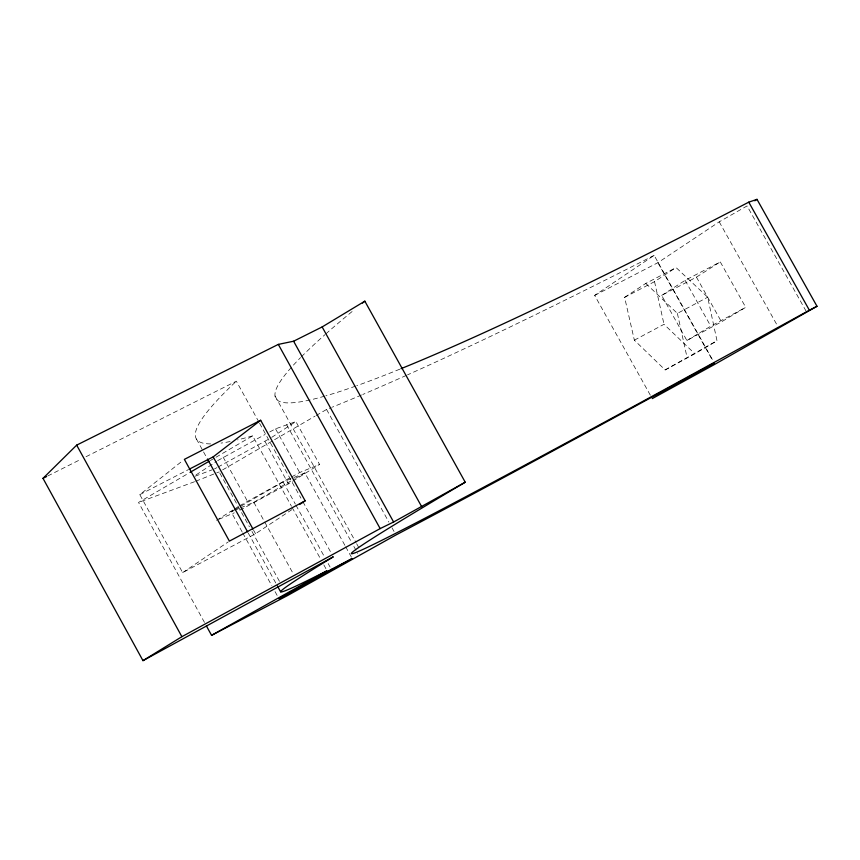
<?xml version="1.0" encoding="UTF-8"?>
<svg xmlns="http://www.w3.org/2000/svg" width="860" height="860" viewBox="0 0 860 860"><rect width="100%" height="100%" fill="white"/><g stroke="black" fill="none" stroke-linecap="round" stroke-linejoin="round"><path stroke-width="0.64" stroke-dasharray="4.3 3.22" d="M291.916 509.614L255.538 533.748L182.653 572.609L139.804 494.64L182.299 461.003M182.653 572.609L228.276 541.886M650.321 395.159L594.668 295.41L654.137 255.366L713.037 360.706M594.668 295.41L657.911 262.687L719.218 221.837L747.071 205.948L806.013 311.019M196.016 474.935L216.602 461.358M217.677 460.637L265.052 434.493M624.618 297.356L645.806 283.424L676.057 267.557L707.683 297.216L717.004 340.764L694.848 353.772L665.145 369.94L634.357 340.173L624.618 297.356L654.535 281.639L676.057 267.557M217.988 467.055L270.62 438.073M271.717 437.353L295.862 421.572L319.533 464.411L288.423 483.858L237.801 511.345M661.673 295.399L685.13 280.349L720.271 261.902L745.727 307.342L721.465 321.855L686.882 340.506L661.673 295.399L696.439 277.124L720.271 261.902M216.57 520.3L233.028 509.937M234.124 509.249L238.51 506.486M239.607 505.798L290.358 477.59M686.882 340.506L710.768 326.187L745.727 307.342M665.145 369.94L717.004 340.764M204.465 622.393L138.535 502.444L188.899 473.054M210.356 460.53L214.871 457.896M216 457.23L252.636 435.859L291.465 506.239M222.6 469.904L314.986 416.197M316.147 415.52L326.563 409.467A1521.146 102.34 -30.6 0 0 331.197 407.597M242.079 531.77L231.093 511.818L233.404 510.485M234.554 509.819L283.101 481.923L304.902 472.935L345.053 545.638M240.66 507.798L253.829 502.272L294.453 478.945M295.614 478.267L304.902 472.935M291.519 476.956L299.667 472.538L319.533 464.411M269.717 431.978L275.544 428.839L295.862 421.572M214.452 468.958L216.806 467.69M634.357 340.173L664.006 324.306L694.848 353.772M645.806 283.424L677.39 313.395L707.683 297.216M139.804 494.64L188.609 469.517M47.784 475.945L81.259 459.122M86.043 456.714L236.35 381.173L258.935 422.088M218.924 519.311L234.264 512.839M231.093 511.818L233.479 510.808M234.683 510.313L239.467 508.303M194.553 481.718L138.535 502.444M195.779 481.224L219.16 471.904M195.177 476.182L212.044 469.861M719.218 221.837L777.332 325.531M696.439 277.124L721.465 321.855M685.13 280.349L710.768 326.187M657.911 262.687L712.789 360.834M326.563 409.467L388.849 522.063M392.085 527.933L394.031 531.448M275.028 395.955L355.997 542.531M356.653 543.703L359.243 548.4M286.627 424.69L351.299 541.768M353.879 546.455L357.76 553.475M345.698 546.809L351.525 557.355M275.544 428.839L299.667 472.538M259.58 423.26L300.925 498.166M302.87 501.681L331.358 553.281M265.127 441.653L288.423 483.858M283.101 481.923L295.324 504.067M295.969 505.239L324.285 556.538M328.144 563.537L330.079 567.03M292.12 507.411L320.597 559.021M323.833 564.891L326.424 569.589M253.829 502.272L264.095 520.913M264.74 522.074L293.636 574.491M223.095 457.068L247.293 500.961M253.614 530.255L255.538 533.748M219.805 473.075L249.389 526.782M251.969 531.448L279.629 581.65M196.446 439.019L202.917 450.78M203.573 451.952L206.808 457.832M248.271 533.082L276.125 583.639M242.724 532.942L271.825 585.757M275.06 591.626L277.64 596.324M654.535 281.639L664.006 324.306M677.39 313.395L686.979 357.104M654.137 255.366A1521.146 102.34 -30.6 0 1 407.533 374.863M406.296 375.411A1521.146 102.34 -30.6 0 1 362.769 394.471M361.512 394.998A1521.146 102.34 -30.6 0 1 332.368 407.124M252.636 435.848A1521.146 102.34 -30.6 0 1 237.51 439.89M230.104 441.535A1521.146 102.34 -30.6 0 1 221.02 443.094M210.635 443.9A1521.146 102.34 -30.6 0 1 236.35 381.173M399.782 369.187A1390.921 92.547 -30.6 0 1 356.76 385.71M355.588 386.129A1390.921 92.547 -30.6 0 1 325.843 395.826M324.682 396.159A1390.921 92.547 -30.6 0 1 300.559 357.61M301.409 356.76A1390.921 92.547 -30.6 0 1 325.058 334.594M325.918 333.831A1390.921 92.547 -30.6 0 1 354.513 309.557"/><path stroke-width="1.29" d="M206.4 625.929L211.571 635.336L327.069 570.76A1525.274 16.888 -29.3 0 1 333.304 556.807L142.975 660.652L43 478.343L76.68 445.125L278.317 344.398L293.604 341.216L322.145 326.94L364.833 301.172L465.238 482.223A1394.576 15.265 -29.3 0 0 809.378 310.213L817 306.278L756.993 199.348L748.759 202.154A1390.921 92.547 -30.6 0 1 400.996 368.682M189.791 468.915L213.173 456.875L260.677 420.271L305.149 500.832L299.635 504.487M754.79 200.81L756.993 199.348M142.975 660.652L181.879 636.69L380.163 528.599L393.611 522.009L465.238 482.223M190.028 472.398L209.227 461.186M817 306.278L714.757 364.339L652.245 398.61L714.337 363.027A1525.274 16.888 -29.3 0 1 395.976 534.963L287.348 595.658L211.571 635.336M305.149 500.832L229.394 541.134L184.373 459.369L260.677 420.271M43 478.343L46.59 476.548M748.759 202.154L809.378 310.213M322.145 326.94L421.69 506.712M293.604 341.216L393.611 522.009M278.317 344.398L380.163 528.599M213.173 456.875L252.969 529.083M207.453 459.014L247.615 531.91M277.414 585.993L280.661 591.874M76.68 445.125L181.879 636.69M362.49 303.064A1390.921 92.547 -30.6 0 1 364.833 301.172M331.358 569.363L278.93 598.667L352.181 558.538L331.358 569.363"/></g></svg>
